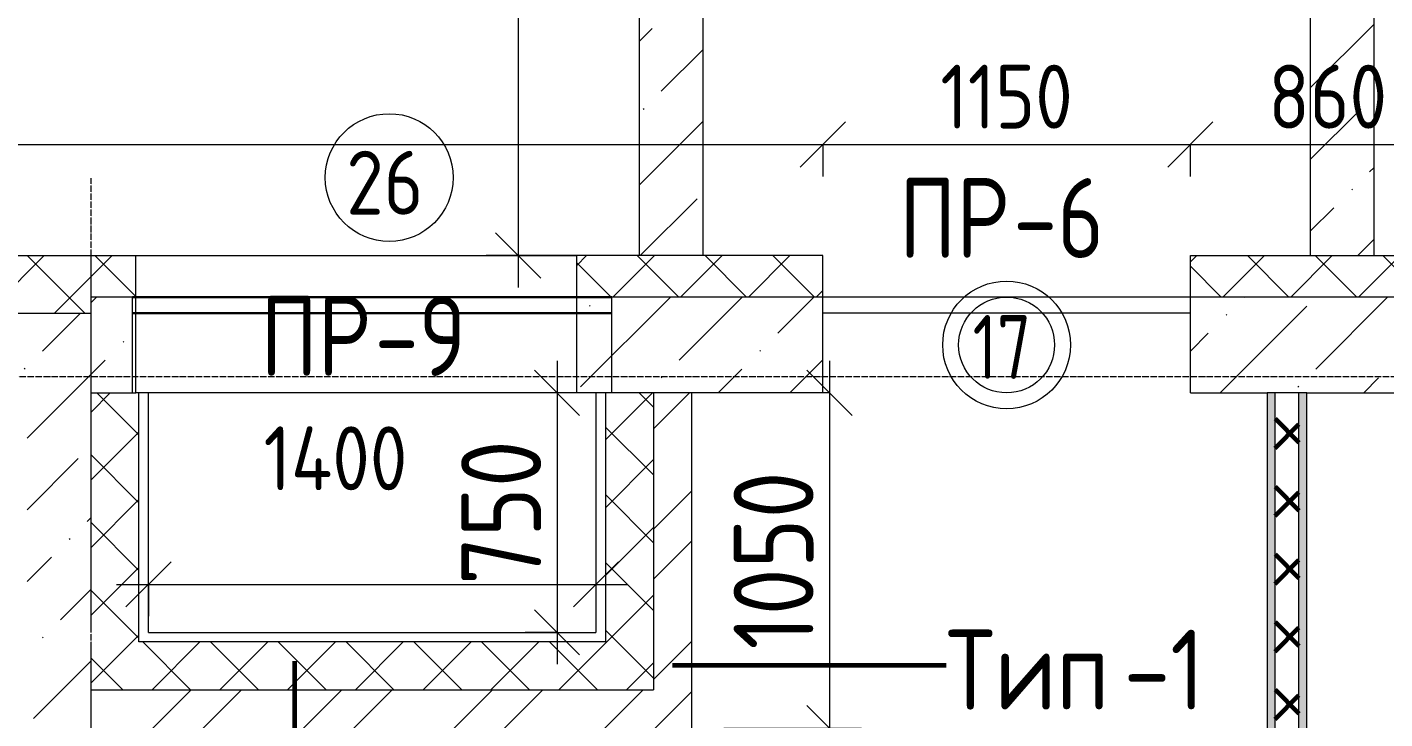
# Model space of a CAD drawing. Header units: millimetres. Extents: x -60946 to 138510, y -262288 to 24501.
# Drawn here: x 50684 to 54933, y -40531 to -38364 of the extents above; entities that cross this region are included whole.
import ezdxf

# ---------------------------------------------------------------- set-up
doc = ezdxf.new("R2010")
doc.units = ezdxf.units.MM
doc.linetypes.add('ADSK_Линия сетки', pattern=[25, 20, -2.5, 0, -2.5])
for name, color, linetype, lineweight in [('0) 1 вып перегородка', 7, 'Continuous', 60), ('2)Тип-2', 3, 'Continuous', 60), ('_ Окна', 7, 'Continuous', 18), ('Марки', 7, 'Continuous', 20), ('Марки дверей', 7, 'Continuous', 20), ('Марки окон', 7, 'Continuous', 20), ('Окна', 7, 'Continuous', 9), ('Оси', 7, 'Continuous', 9), ('Перекрытие', 7, 'Continuous', 18), ('Размеры', 7, 'Continuous', 9), ('Стены внутренние', 7, 'Continuous', 18), ('Стены наружные', 7, 'Continuous', 18), ('Стены несущие', 7, 'Continuous', 30), ('Стены отделка', 7, 'Continuous', 30), ('Стены перегородки', 7, 'Continuous', 30), ('Стены штриховка', 7, 'Continuous', 9)]:
    doc.layers.add(name, color=color, linetype=linetype, lineweight=lineweight)
doc.layers.add('Линии', color=7, linetype='Continuous', lineweight=9, true_color=0x00a600)
doc.styles.add('GOST Common_2', font='', dxfattribs={"width": 0.9, "height": 250})
doc.styles.add('GOST Common_3', font='', dxfattribs={"width": 0.9, "height": 200})
doc.styles.add('GOST Common_5', font='', dxfattribs={"width": 0.85, "height": 250})
doc.styles.add('GOST Common_B', font='', dxfattribs={"width": 0.8, "height": 200})
doc.styles.get('GOST Common_2').set_extended_font_data('GOST Common')
doc.styles.get('GOST Common_3').set_extended_font_data('GOST Common')
doc.styles.get('GOST Common_5').set_extended_font_data('GOST Common')
doc.styles.get('GOST Common_B').set_extended_font_data('GOST Common', bold=True)
doc.dimstyles.new('ADSK_Основной_2_0', dxfattribs={"dimscale": 304.8, "dimtxt": 201.142999, "dimasz": 0.463911, "dimexe": 0.328084, "dimexo": 0.328084, "dimgap": 0.164042, "dimtad": 1, "dimdec": 3, "dimrnd": 0.001, "dimdsep": 46, "dimtxsty": 'GOST Common_3', "dimblk1": 'OBLIQUE', "dimblk2": 'OBLIQUE', "dimsah": 1, "dimcen": 0.09, "dimdle": 0.328084, "dimazin": 2, "dimtfac": 1, "dimtdec": 4, "dimtix": 1, "dimtmove": 0, "dimatfit": 3, "dimfxl": 1, "dimtvp": 1, "dimtolj": 1, "dimtzin": 0, "dimlwd": 20, "dimlwe": 20, "dimarcsym": 2})
doc.dimstyles.new('ADSK_Основной_2_0_1', dxfattribs={"dimscale": 304.8, "dimtxt": 201.142999, "dimasz": 0.463911, "dimexe": 0.328084, "dimexo": 0.328084, "dimgap": 0.164042, "dimtad": 1, "dimdec": 3, "dimrnd": 0.001, "dimdsep": 46, "dimtxsty": 'GOST Common_3', "dimblk1": 'OBLIQUE', "dimblk2": 'OBLIQUE', "dimsah": 1, "dimcen": 0.09, "dimdle": 0.328084, "dimazin": 2, "dimtfac": 1, "dimtdec": 4, "dimtix": 1, "dimtmove": 1, "dimatfit": 3, "dimfxl": 1, "dimtvp": 1, "dimtolj": 1, "dimtzin": 0, "dimlwd": 20, "dimlwe": 20, "dimarcsym": 2})
doc.dimstyles.new('ADSK_Основной_2_0_3', dxfattribs={"dimscale": 304.8, "dimtxt": 201.142999, "dimasz": 0.463911, "dimexe": 0.328084, "dimexo": 0.328084, "dimgap": 0.164042, "dimtad": 1, "dimdec": 3, "dimrnd": 0.001, "dimdsep": 46, "dimtxsty": 'GOST Common_2', "dimblk1": 'OBLIQUE', "dimblk2": 'OBLIQUE', "dimsah": 1, "dimcen": 0.09, "dimdle": 0.328084, "dimazin": 2, "dimtfac": 1, "dimtdec": 4, "dimtix": 1, "dimtmove": 0, "dimatfit": 3, "dimfxl": 1, "dimtvp": 1, "dimtolj": 1, "dimtzin": 0, "dimlwd": 20, "dimlwe": 20, "dimarcsym": 2})
pattern_1 = [(45, (1283.93, -48864.63), (84.18955, 308.69595), [396.875, -79.375, 3.353, -76.022])]
pattern_2 = [(45, (1283.93, -48864.63), (-106.066, 106.066), []), (135, (1283.93, -48864.63), (-106.066, -106.066), [])]
pattern_3 = [(45, (1283.93, -48864.63), (-235.7317, 235.7317), []), (45, (1441.1, -48864.63), (-235.7317, 235.7317), [])]

# ---------------------------------------------------------------- blocks, each defined once
blk = doc.blocks.new('Вентрешетка - Р-1_800х2000_h_-2828640-Кладочный план 1-го этажа')
at = {"layer": '_ Окна', "lineweight": 30}
for p, q in [((-758.2, 150), (741.8, 150)), ((-758.2, 100), (741.8, 100))]:
    blk.add_line(p, q, dxfattribs=at)
at = {"layer": 'Окна'}
blk.add_line((-758.2, 150), (741.8, 150), dxfattribs=at)
blk = doc.blocks.new('_Oblique')
at = {"color": 0, "linetype": 'ByBlock', "lineweight": -2}
blk.add_line((-0.5, -0.5), (0.5, 0.5), dxfattribs=at)
blk = doc.blocks.new('*D4247')
at = {"layer": 'Defpoints', "color": 0, "transparency": 16777216}
for p in [(47083.9, -38632.1), (53173.9, -38632.1), (53173.9, -38732.1)]:
    blk.add_point(p, dxfattribs=at)
at = {"layer": 'Размеры', "color": 0, "lineweight": 20, "transparency": 16777216}
for p, q in [((46983.9, -38732.1), (53273.9, -38732.1)), ((47083.9, -38732.1), (47083.9, -38832.1)), ((53173.9, -38732.1), (53173.9, -38832.1))]:
    blk.add_line(p, q, dxfattribs=at)
at = {"layer": 'Размеры', "color": 0, "lineweight": 20, "transparency": 16777216, "xscale": 141.4, "yscale": 141.4, "zscale": 141.4, "rotation": 180}
blk.add_blockref('_Oblique', (47083.9, -38732.1), dxfattribs=at)
at = {"layer": 'Размеры', "color": 0, "lineweight": 20, "transparency": 16777216, "xscale": 141.4, "yscale": 141.4, "zscale": 141.4}
blk.add_blockref('_Oblique', (53173.9, -38732.1), dxfattribs=at)
at = {"layer": 'Размеры', "color": 0, "lineweight": 9, "transparency": 16777216, "insert": (50128.9, -38582.1), "char_height": 200, "width": 605.475, "attachment_point": 5, "style": 'GOST Common_3'}
blk.add_mtext('\\A1;6090', dxfattribs=at)
blk = doc.blocks.new('*D4248')
at = {"layer": 'Defpoints', "color": 0, "transparency": 16777216}
for p in [(53173.9, -38632.1), (54323.9, -38632.1), (54323.9, -38732.1)]:
    blk.add_point(p, dxfattribs=at)
at = {"layer": 'Размеры', "color": 0, "lineweight": 20, "transparency": 16777216}
for p, q in [((53073.9, -38732.1), (54423.9, -38732.1)), ((53173.9, -38732.1), (53173.9, -38832.1)), ((54323.9, -38732.1), (54323.9, -38832.1))]:
    blk.add_line(p, q, dxfattribs=at)
at = {"layer": 'Размеры', "color": 0, "lineweight": 20, "transparency": 16777216, "xscale": 141.4, "yscale": 141.4, "zscale": 141.4, "rotation": 180}
blk.add_blockref('_Oblique', (53173.9, -38732.1), dxfattribs=at)
at = {"layer": 'Размеры', "color": 0, "lineweight": 20, "transparency": 16777216, "xscale": 141.4, "yscale": 141.4, "zscale": 141.4}
blk.add_blockref('_Oblique', (54323.9, -38732.1), dxfattribs=at)
at = {"layer": 'Размеры', "color": 0, "lineweight": 9, "transparency": 16777216, "insert": (53748.9, -38582.1), "char_height": 200, "width": 515.472, "attachment_point": 5, "style": 'GOST Common_3'}
blk.add_mtext('\\A1;1150', dxfattribs=at)
blk = doc.blocks.new('*D4249')
at = {"layer": 'Defpoints', "color": 0, "transparency": 16777216}
for p in [(54323.9, -38632.1), (55183.9, -38732.1), (55183.9, -39210.7)]:
    blk.add_point(p, dxfattribs=at)
at = {"layer": 'Размеры', "color": 0, "lineweight": 20, "transparency": 16777216}
for p, q in [((55183.9, -39110.7), (55183.9, -38632.1)), ((54223.9, -38732.1), (55283.9, -38732.1)), ((54323.9, -38732.1), (54323.9, -38832.1))]:
    blk.add_line(p, q, dxfattribs=at)
at = {"layer": 'Размеры', "color": 0, "lineweight": 20, "transparency": 16777216, "xscale": 141.4, "yscale": 141.4, "zscale": 141.4, "rotation": 180}
blk.add_blockref('_Oblique', (54323.9, -38732.1), dxfattribs=at)
at = {"layer": 'Размеры', "color": 0, "lineweight": 20, "transparency": 16777216, "xscale": 141.4, "yscale": 141.4, "zscale": 141.4}
blk.add_blockref('_Oblique', (55183.9, -38732.1), dxfattribs=at)
at = {"layer": 'Размеры', "color": 0, "lineweight": 9, "transparency": 16777216, "insert": (54753.9, -38582.1), "char_height": 200, "width": 454.106, "attachment_point": 5, "style": 'GOST Common_3'}
blk.add_mtext('\\A1;860', dxfattribs=at)
blk = doc.blocks.new('*D3896')
at = {"layer": 'Defpoints', "color": 0, "transparency": 16777216}
for p in [(53294.7, -39509.7), (52763.9, -40559.7), (53194.7, -40559.7)]:
    blk.add_point(p, dxfattribs=at)
at = {"layer": 'Размеры', "color": 0, "lineweight": 20, "transparency": 16777216}
for p, q in [((53194.7, -39409.7), (53194.7, -40659.7)), ((53194.7, -39509.7), (53094.7, -39509.7)), ((52863.9, -40559.7), (53294.7, -40559.7))]:
    blk.add_line(p, q, dxfattribs=at)
at = {"layer": 'Размеры', "color": 0, "lineweight": 20, "transparency": 16777216, "xscale": 141.4, "yscale": 141.4, "zscale": 141.4}
for p, rotation in [((53194.7, -39509.7), 90), ((53194.7, -40559.7), 270)]:
    blk.add_blockref('_Oblique', p, dxfattribs=dict(at, rotation=rotation))
at = {"layer": 'Размеры', "color": 0, "lineweight": 9, "transparency": 16777216, "insert": (53019.7, -40034.7), "char_height": 250, "width": 560.473, "attachment_point": 5, "rotation": 90, "style": 'GOST Common_2'}
blk.add_mtext('\\A1;1050', dxfattribs=at)
blk = doc.blocks.new('*D3897')
at = {"layer": 'Defpoints', "color": 0, "transparency": 16777216}
for p in [(52763.9, -40559.7), (53194.7, -41759.7), (53294.7, -41759.7)]:
    blk.add_point(p, dxfattribs=at)
at = {"layer": 'Размеры', "color": 0, "lineweight": 20, "transparency": 16777216}
for p, q in [((53194.7, -40459.7), (53194.7, -41859.7)), ((52863.9, -40559.7), (53294.7, -40559.7)), ((53194.7, -41759.7), (53094.7, -41759.7))]:
    blk.add_line(p, q, dxfattribs=at)
at = {"layer": 'Размеры', "color": 0, "lineweight": 20, "transparency": 16777216, "xscale": 141.4, "yscale": 141.4, "zscale": 141.4}
for p, rotation in [((53194.7, -40559.7), 90), ((53194.7, -41759.7), 270)]:
    blk.add_blockref('_Oblique', p, dxfattribs=dict(at, rotation=rotation))
at = {"layer": 'Размеры', "color": 0, "lineweight": 9, "transparency": 16777216, "insert": (53019.7, -41159.7), "char_height": 250, "width": 560.473, "attachment_point": 5, "rotation": 90, "style": 'GOST Common_2'}
blk.add_mtext('\\A1;1200', dxfattribs=at)
blk = doc.blocks.new('*D3898')
at = {"layer": 'Defpoints', "color": 0, "transparency": 16777216}
for p in [(51063.9, -40009.4), (52463.9, -40009.4), (52463.9, -40109.4)]:
    blk.add_point(p, dxfattribs=at)
at = {"layer": 'Размеры', "color": 0, "lineweight": 20, "transparency": 16777216}
for p, q in [((50963.9, -40109.4), (52563.9, -40109.4)), ((51063.9, -40109.4), (51063.9, -40209.4)), ((52463.9, -40109.4), (52463.9, -40209.4))]:
    blk.add_line(p, q, dxfattribs=at)
at = {"layer": 'Размеры', "color": 0, "lineweight": 20, "transparency": 16777216, "xscale": 141.4, "yscale": 141.4, "zscale": 141.4, "rotation": 180}
blk.add_blockref('_Oblique', (51063.9, -40109.4), dxfattribs=at)
at = {"layer": 'Размеры', "color": 0, "lineweight": 20, "transparency": 16777216, "xscale": 141.4, "yscale": 141.4, "zscale": 141.4}
blk.add_blockref('_Oblique', (52463.9, -40109.4), dxfattribs=at)
at = {"layer": 'Размеры', "color": 0, "lineweight": 9, "transparency": 16777216, "insert": (51423.7, -39614.7), "char_height": 200, "width": 580.928, "attachment_point": 1, "line_spacing_factor": 1.022761, "style": 'GOST Common_3'}
blk.add_mtext('\\A1;1400', dxfattribs=at)
blk = doc.blocks.new('*D3899')
at = {"layer": 'Defpoints', "color": 0, "transparency": 16777216}
for p in [(52442.2, -39509.7), (52342.2, -40259.7), (52442.2, -40259.7)]:
    blk.add_point(p, dxfattribs=at)
at = {"layer": 'Размеры', "color": 0, "lineweight": 20, "transparency": 16777216}
for p, q in [((52342.2, -39409.7), (52342.2, -40359.7)), ((52342.2, -39509.7), (52242.2, -39509.7)), ((52342.2, -40259.7), (52242.2, -40259.7))]:
    blk.add_line(p, q, dxfattribs=at)
at = {"layer": 'Размеры', "color": 0, "lineweight": 20, "transparency": 16777216, "xscale": 141.4, "yscale": 141.4, "zscale": 141.4}
for p, rotation in [((52342.2, -39509.7), 90), ((52342.2, -40259.7), 270)]:
    blk.add_blockref('_Oblique', p, dxfattribs=dict(at, rotation=rotation))
at = {"layer": 'Размеры', "color": 0, "lineweight": 9, "transparency": 16777216, "insert": (52167.2, -39884.7), "char_height": 250, "width": 454.106, "attachment_point": 5, "rotation": 90, "style": 'GOST Common_2'}
blk.add_mtext('\\A1;750', dxfattribs=at)
blk = doc.blocks.new('*D3903')
at = {"layer": 'Defpoints', "color": 0, "transparency": 16777216}
for p in [(52598.9, -36679.7), (52220.2, -39079.7), (52598.9, -39079.7)]:
    blk.add_point(p, dxfattribs=at)
at = {"layer": 'Размеры', "color": 0, "lineweight": 20, "transparency": 16777216}
for p, q in [((52220.2, -36579.7), (52220.2, -39179.7)), ((52498.9, -36679.7), (52120.2, -36679.7)), ((52498.9, -39079.7), (52120.2, -39079.7))]:
    blk.add_line(p, q, dxfattribs=at)
at = {"layer": 'Размеры', "color": 0, "lineweight": 20, "transparency": 16777216, "xscale": 141.4, "yscale": 141.4, "zscale": 141.4}
for p, rotation in [((52220.2, -36679.7), 90), ((52220.2, -39079.7), 270)]:
    blk.add_blockref('_Oblique', p, dxfattribs=dict(at, rotation=rotation))
at = {"layer": 'Размеры', "color": 0, "lineweight": 9, "transparency": 16777216, "insert": (52045.2, -37879.7), "char_height": 250, "width": 625.93, "attachment_point": 5, "rotation": 90, "style": 'GOST Common_2'}
blk.add_mtext('\\A1;2400', dxfattribs=at)
blk = doc.blocks.new('М_двери1 - Марка экземпляра 2-3719212-Кладочный план 1-го этажа')
at = {"layer": 'Марки дверей'}
for radius in [2, 1.5]:
    blk.add_circle((0, 0), radius, dxfattribs=at)
blk = doc.blocks.new('М_окна1 - Маркировка типоразмера-1510237-Кладочный план 1-го этажа')
at = {"layer": 'Марки окон'}
blk.add_circle((0, 0), 2, dxfattribs=at)

msp = doc.modelspace()

# ---------------------------------------------------------------- hatches: boundary and pattern name
at = {"layer": '2)Тип-2'}
h = msp.add_hatch(color=256, dxfattribs=at)
h.paths.add_polyline_path([(54688.9343, -46134.6624), (54688.9343, -44034.6624), (54563.9343, -44034.6624), (54563.9343, -44059.6624), (54663.9343, -44059.6624), (54663.9343, -46134.6624)])
h.paths.add_polyline_path([(54563.9343, -42934.6624), (54688.9343, -42934.6624), (54688.9343, -39509.6624), (54663.9343, -39509.6624), (54663.9343, -42909.6624), (54563.9343, -42909.6624)])
h = msp.add_hatch(color=256, dxfattribs=at)
h.paths.add_polyline_path([(54563.9343, -46134.6624), (54588.9343, -46134.6624), (54588.9343, -44059.6624), (54563.9343, -44059.6624)])
h.paths.add_polyline_path([(54588.9343, -42909.6624), (54588.9343, -41859.6624), (54563.9343, -41859.6624), (54563.9343, -42909.6624)])
h.paths.add_polyline_path([(54588.9343, -41784.6624), (54588.9343, -39509.6624), (54563.9343, -39509.6624), (54563.9343, -41784.6624)])
h = msp.add_hatch(dxfattribs=at)
h.set_pattern_fill('FP_4', color=256, style=0, pattern_type=2)
h.set_pattern_definition(pattern_2)
h.paths.add_polyline_path([(54588.9343, -46159.6624), (54663.9343, -46159.6624), (54663.9343, -44059.6624), (54588.9343, -44059.6624), (54588.9343, -46134.6624)])
h.paths.add_polyline_path([(54663.9343, -42909.6624), (54663.9343, -39509.6624), (54588.9343, -39509.6624), (54588.9343, -42909.6624)])
at = {"layer": 'Стены внутренние', "lineweight": 9}
h = msp.add_hatch(dxfattribs=at)
h.set_pattern_fill('FP_1', color=256, style=0, pattern_type=2)
h.set_pattern_definition(pattern_1)
h.paths.add_polyline_path([(50883.9343, -39509.6624), (51023.9343, -39509.6624), (51023.9343, -39209.6624), (50883.9343, -39209.6624)])
h.paths.add_polyline_path([(55183.9343, -39509.6624), (55183.9343, -39210.6624), (54323.9343, -39209.6624), (54323.9343, -39509.6624), (54688.9343, -39509.6624)])
h.paths.add_polyline_path([(62683.9343, -39509.6624), (62683.9343, -39209.6624), (60083.9343, -39210.6624), (60083.9343, -39509.6624), (61433.9343, -39509.6624)])
h.paths.add_polyline_path([(52493.9343, -39509.6624), (53173.9343, -39509.6624), (53173.9343, -39209.6624), (52403.9343, -39209.6624), (52403.9343, -39509.6624), (52463.9343, -39509.6624)])
h.paths.add_polyline_path([(57883.9343, -39509.6624), (57883.9343, -39210.6624), (57083.9343, -39209.6624), (57083.9343, -39509.6624), (57613.9343, -39509.6624)])
h.paths.add_polyline_path([(56683.9343, -39509.6624), (56683.9343, -39209.6624), (56383.9343, -39210.6624), (56383.9343, -39509.6624)])
h = msp.add_hatch(dxfattribs=at)
h.set_pattern_fill('FP_5', color=256, style=0, pattern_type=2)
h.set_pattern_definition(pattern_3)
h.paths.add_polyline_path([(52643.9343, -40439.6624), (52763.9343, -40439.6624), (52763.9343, -39509.6624), (52643.9343, -39509.6624)])
h = msp.add_hatch(dxfattribs=at)
h.set_pattern_fill('FP_5', color=256, style=0, pattern_type=2)
h.set_pattern_definition(pattern_3)
h.paths.add_polyline_path([(50983.9343, -40559.6624), (52763.9343, -40559.6624), (52763.9343, -40439.6624), (50883.9343, -40439.6624), (50883.9343, -40559.6624), (50958.9343, -40559.6624)])
at = {"layer": 'Стены наружные', "lineweight": 9}
h = msp.add_hatch(dxfattribs=at)
h.set_pattern_fill('FP_1', color=256, style=0, pattern_type=2)
h.set_pattern_definition(pattern_1)
h.paths.add_polyline_path([(52598.9343, -39079.6624), (52798.9343, -39079.6624), (52798.9343, -36854.6624), (52598.9343, -36854.6624), (52598.9343, -38397.1072)])
h = msp.add_hatch(dxfattribs=at)
h.set_pattern_fill('FP_1', color=256, style=0, pattern_type=2)
h.set_pattern_definition(pattern_1)
h.paths.add_polyline_path([(54698.9343, -39079.6624), (54898.9343, -39079.6624), (54898.9343, -36854.6624), (54698.9343, -36854.6624), (54698.9343, -38397.1072)])
h = msp.add_hatch(dxfattribs=at)
h.set_pattern_fill('FP_4', color=256, style=0, pattern_type=2)
h.set_pattern_definition(pattern_2)
h.paths.add_polyline_path([(47263.9343, -39259.6624), (50883.9343, -39259.6624), (50883.9343, -39079.6624), (47263.9343, -39079.6624)])
h = msp.add_hatch(dxfattribs=at)
h.set_pattern_fill('FP_4', color=256, style=0, pattern_type=2)
h.set_pattern_definition(pattern_2)
h.paths.add_polyline_path([(55233.9343, -39209.6624), (55233.9343, -39079.6624), (54323.9343, -39079.6624), (54323.9343, -39209.6624)])
h.paths.add_polyline_path([(52403.9343, -39209.6624), (53173.9343, -39209.6624), (53173.9343, -39079.6624), (52403.9343, -39079.6624)])
h.paths.add_polyline_path([(62683.9343, -39209.6624), (62683.9343, -39079.6624), (60033.9343, -39079.6624), (60033.9343, -39209.6624), (61329.6592, -39209.6624)])
h.paths.add_polyline_path([(51022.3524, -39209.6624), (51023.9343, -39209.6624), (51023.9343, -39079.6624), (50883.9343, -39079.6624), (50883.9343, -39209.6624)])
h.paths.add_polyline_path([(56683.9343, -39209.6624), (57933.9343, -39209.6624), (57933.9343, -39079.6624), (56333.9343, -39079.6624), (56333.9343, -39209.6624)])
h = msp.add_hatch(dxfattribs=at)
h.set_pattern_fill('FP_1', color=256, style=0, pattern_type=2)
h.set_pattern_definition(pattern_1)
h.paths.add_polyline_path([(50883.9343, -39459.6624), (50883.9343, -39259.6624), (47083.9343, -39259.6624), (47083.9343, -39459.6624), (50683.9343, -39459.6624)])
h = msp.add_hatch(dxfattribs=at)
h.set_pattern_fill('FP_1', color=256, style=0, pattern_type=2)
h.set_pattern_definition(pattern_1)
h.paths.add_polyline_path([(50883.9343, -42159.6624), (50883.9343, -39459.6624), (50683.9343, -39459.6624), (50683.9343, -42159.6624)])
h = msp.add_hatch(dxfattribs=at)
h.set_pattern_fill('FP_4', color=256, style=0, pattern_type=2)
h.set_pattern_definition(pattern_2)
h.paths.add_polyline_path([(51033.9343, -40289.6624), (51033.9343, -39651.9731), (51023.9343, -39651.9731), (51023.9343, -39509.6624), (50883.9343, -39509.6624), (50883.9343, -40289.6624), (51022.3524, -40289.6624)])
h = msp.add_hatch(dxfattribs=at)
h.set_pattern_fill('FP_4', color=256, style=0, pattern_type=2)
h.set_pattern_definition(pattern_2)
h.paths.add_polyline_path([(51023.9343, -39651.9731), (51033.9343, -39651.9731), (51033.9343, -39509.6624), (51023.9343, -39509.6624)])
h = msp.add_hatch(dxfattribs=at)
h.set_pattern_fill('FP_4', color=256, style=0, pattern_type=2)
h.set_pattern_definition(pattern_2)
h.paths.add_polyline_path([(52643.9343, -40289.6624), (52643.9343, -39509.6624), (52493.9343, -39509.6624), (52494.8248, -40289.6624)])
h = msp.add_hatch(dxfattribs=at)
h.set_pattern_fill('FP_4', color=256, style=0, pattern_type=2)
h.set_pattern_definition(pattern_2)
h.paths.add_polyline_path([(51022.3524, -40439.6624), (52643.9343, -40439.6624), (52643.9343, -40289.6624), (50883.9343, -40289.6624), (50883.9343, -40439.6624)])

# ---------------------------------------------------------------- linework, layer by layer
at = {"layer": '0) 1 вып перегородка'}
for p, q in [((51520.9623, -40349.6624), (51520.9623, -41319.8158)), ((52703.9343, -40362.484), (53559.4343, -40362.484))]:
    msp.add_line(p, q, dxfattribs=at)
at = {"layer": 'Линии', "color": 7, "lineweight": 18}
for p, q in [((51013.9343, -39509.6624), (51013.9343, -39209.6624)), ((52513.9343, -39509.6624), (52513.9343, -39209.6624))]:
    msp.add_line(p, q, dxfattribs=at)
at = {"layer": 'Оси', "linetype": 'ADSK_Линия сетки', "lineweight": 5}
for p, q in [((50883.9343, -59838.5137), (50883.9343, -38837.1863)), ((63681.4538, -39459.6624), (-23956.1623, -39459.6624))]:
    msp.add_line(p, q, dxfattribs=at)
at = {"layer": 'Перекрытие'}
for p, q in [((54323.9343, -39209.6624), (53173.9343, -39209.6624)), ((54323.9343, -39260.0253), (53173.9343, -39260.0253))]:
    msp.add_line(p, q, dxfattribs=at)
at = {"layer": 'Стены внутренние', "lineweight": 5}
for p, q in [((51023.9343, -39509.6624), (51023.9343, -39209.6624)), ((52403.9343, -39509.6624), (52403.9343, -39209.6624)), ((52403.9343, -39509.6624), (51063.9343, -39509.6624))]:
    msp.add_line(p, q, dxfattribs=at)
at = {"layer": 'Стены наружные', "lineweight": 9}
for p, q in [((51023.9343, -39079.6624), (52403.9343, -39079.6624)), ((51023.9343, -39209.6624), (51023.9343, -39079.6624)), ((52403.9343, -39209.6624), (52403.9343, -39079.6624))]:
    msp.add_line(p, q, dxfattribs=at)
at = {"layer": 'Стены несущие', "lineweight": 9}
for p, q in [((52598.9343, -36854.6624), (52598.9343, -39079.6624)), ((52798.9343, -39079.6624), (52798.9343, -36854.6624)), ((54698.9343, -36854.6624), (54698.9343, -39079.6624)), ((54898.9343, -39079.6624), (54898.9343, -36854.6624)), ((54698.9343, -39079.6624), (54898.9343, -39079.6624)), ((53173.9343, -39509.6624), (53173.9343, -39209.6624)), ((54323.9343, -39509.6624), (54323.9343, -39209.6624)), ((47083.9343, -39259.6624), (50883.9343, -39259.6624)), ((50883.9343, -39509.6624), (50883.9343, -39259.6624)), ((50883.9343, -40259.6624), (50883.9343, -39459.6624)), ((52463.9343, -39509.6624), (52403.9343, -39509.6624)), ((52643.9343, -39509.6624), (52643.9343, -40439.6624)), ((53173.9343, -39509.6624), (52763.9343, -39509.6624)), ((52763.9343, -40559.6624), (52763.9343, -39509.6624)), ((54323.9343, -39509.6624), (54563.9343, -39509.6624)), ((54563.9343, -39509.6624), (54563.9343, -41759.6624)), ((54688.9343, -39509.6624), (55183.9343, -39509.6624)), ((54688.9343, -42934.6624), (54688.9343, -39509.6624)), ((50883.9343, -40439.6624), (52643.9343, -40439.6624))]:
    msp.add_line(p, q, dxfattribs=at)
at = {"layer": 'Стены отделка', "lineweight": 18}
for p, q in [((47263.9343, -39079.6624), (50883.9343, -39079.6624)), ((50883.9343, -39079.6624), (51023.9343, -39079.6624)), ((50883.9343, -39259.6624), (50883.9343, -39079.6624)), ((53173.9343, -39079.6624), (52403.9343, -39079.6624)), ((53173.9343, -39209.6624), (53173.9343, -39079.6624)), ((54323.9343, -39079.6624), (55233.9343, -39079.6624)), ((54323.9343, -39209.6624), (54323.9343, -39079.6624)), ((51063.9343, -39509.6624), (51033.9343, -39509.6624)), ((51063.9343, -40259.6624), (51063.9343, -39509.6624)), ((52463.9343, -39509.6624), (52463.9343, -40259.6624)), ((51063.9343, -40259.6624), (52463.9343, -40259.6624))]:
    msp.add_line(p, q, dxfattribs=at)
at = {"layer": 'Стены перегородки', "lineweight": 18}
for p, q in [((50883.9343, -40259.6624), (50883.9343, -39509.6624)), ((51033.9343, -39509.6624), (51023.9343, -39509.6624))]:
    msp.add_line(p, q, dxfattribs=at)
at = {"layer": 'Стены штриховка', "lineweight": 9}
for p, q in [((51023.9343, -39209.6624), (50883.9343, -39209.6624)), ((53173.9343, -39209.6624), (52403.9343, -39209.6624)), ((55233.9343, -39209.6624), (54323.9343, -39209.6624)), ((50883.9343, -39509.6624), (51023.9343, -39509.6624)), ((51033.9343, -40289.6624), (51033.9343, -39509.6624)), ((52763.9343, -39509.6624), (52463.9343, -39509.6624)), ((52493.9343, -39509.6624), (52493.9343, -40289.6624)), ((54688.9343, -39509.6624), (54563.9343, -39509.6624)), ((54588.9343, -41784.6624), (54588.9343, -39509.6624)), ((54663.9343, -42909.6624), (54663.9343, -39509.6624)), ((50883.9343, -40559.6624), (50883.9343, -40289.6624)), ((52493.9343, -40289.6624), (51033.9343, -40289.6624))]:
    msp.add_line(p, q, dxfattribs=at)

# ---------------------------------------------------------------- block references
at = {"layer": 'Марки дверей', "xscale": 99.99999999999993, "yscale": 99.99999999999993, "zscale": 99.99999999999993}
msp.add_blockref('М_двери1 - Марка экземпляра 2-3719212-Кладочный план 1-го этажа', (53748.9343, -39359.6624), dxfattribs=at)
at = {"layer": 'Марки окон', "xscale": 99.99999999999993, "yscale": 99.99999999999993, "zscale": 99.99999999999993}
msp.add_blockref('М_окна1 - Маркировка типоразмера-1510237-Кладочный план 1-го этажа', (51816.9623, -38835.4528), dxfattribs=at)
at = {"layer": 'Окна'}
msp.add_blockref('Вентрешетка - Р-1_800х2000_h_-2828640-Кладочный план 1-го этажа', (51772.123, -39359.6624), dxfattribs=at)

# ---------------------------------------------------------------- texts
at = {"layer": '0) 1 вып перегородка', "color": 116, "lineweight": 9, "true_color": 0x008040, "char_height": 250, "attachment_point": 1, "style": 'GOST Common_3'}
for s, insert, width in [('Тип', (53559.4343, -40251.5569), 673.4175), ('-1', (54115.0593, -40251.5569), 368.77625)]:
    msp.add_mtext(s, dxfattribs=dict(at, insert=insert, width=width))
at = {"layer": 'Марки', "lineweight": 9, "char_height": 250, "attachment_point": 1, "style": 'GOST Common_5'}
for s, insert, width in [('ПР', (53412.3199, -38837.2353), 432.91125), ('-6', (53769.5074, -38837.2353), 389.620125), ('ПР', (51414.0035, -39206.6813), 432.91125), ('-9', (51771.191, -39206.6813), 389.620125)]:
    msp.add_mtext(s, dxfattribs=dict(at, insert=insert, width=width))
at = {"layer": 'Марки дверей', "lineweight": 5, "insert": (53642.4769, -39266.0035), "char_height": 200, "width": 250.1265, "attachment_point": 1, "style": 'GOST Common_B'}
msp.add_mtext('17', dxfattribs=at)
at = {"layer": 'Марки окон', "lineweight": 5, "insert": (51682.4049, -38751.6674), "char_height": 200, "width": 317.46825, "attachment_point": 1, "style": 'GOST Common_2'}
msp.add_mtext('26', dxfattribs=at)

# ---------------------------------------------------------------- dimensions: what is measured, and where the dimension line sits
at = {"layer": 'Размеры', "lineweight": 9}
for base, p1, p2, override, picture, middle in [((52220.1847, -39079.6624), (52598.9343, -36679.6624), (52598.9343, -39079.6624), {"dimpost": '<>', "dimfxl": 2400}, '*D3903', (52045.1847, -37879.6624)), ((52342.179, -40259.6624), (52442.1639, -39509.6624), (52442.1639, -40259.6624), {"dimpost": '<>', "dimfxl": 750}, '*D3899', (52167.179, -39884.6624)), ((53194.6658, -40559.6624), (53294.6507, -39509.6624), (52763.9343, -40559.6624), {"dimpost": '<>', "dimfxl": 1176.503224}, '*D3896', (53019.6658, -40034.6624)), ((53194.6658, -41759.6624), (52763.9343, -40559.6624), (53294.6507, -41759.6624), {"dimpost": '<>', "dimfxl": 1312.120359}, '*D3897', (53019.6658, -41159.6624))]:
    dim = msp.add_linear_dim(base=base, p1=p1, p2=p2, angle=90, dimstyle='ADSK_Основной_2_0_3', override=override, dxfattribs=at)
    dim.commit()
    dim.dimension.update_dxf_attribs({"geometry": picture, "text_midpoint": middle})
for base, p1, p2, override, picture, middle in [((53173.9343, -38732.0831), (47083.9343, -38632.0982), (53173.9343, -38632.0982), {"dimpost": '<>', "dimfxl": 6090}, '*D4247', (50128.9343, -38582.0831)), ((54323.9343, -38732.0831), (53173.9343, -38632.0982), (54323.9343, -38632.0982), {"dimpost": '<>', "dimfxl": 1150}, '*D4248', (53748.9343, -38582.0831)), ((55183.9343, -38732.0831), (54323.9343, -38632.0982), (55183.9343, -39210.6624), {"dimpost": '<>', "dimfxl": 1036.50205}, '*D4249', (54753.9343, -38582.0831))]:
    dim = msp.add_linear_dim(base=base, p1=p1, p2=p2, dimstyle='ADSK_Основной_2_0', override=override, dxfattribs=at)
    dim.commit()
    dim.dimension.update_dxf_attribs({"geometry": picture, "text_midpoint": middle})
dim = msp.add_linear_dim(base=(52463.9343, -40109.3912), p1=(51063.9343, -40009.4063), p2=(52463.9343, -40009.4063), dimstyle='ADSK_Основной_2_0_1', override={"dimpost": '<>', "dimfxl": 1400}, dxfattribs=at)
dim.commit()
dim.dimension.update_dxf_attribs({"geometry": '*D3898', "text_midpoint": (51714.1458, -39931.3589), "dimtype": 160})

doc.saveas('drawing.dxf')
